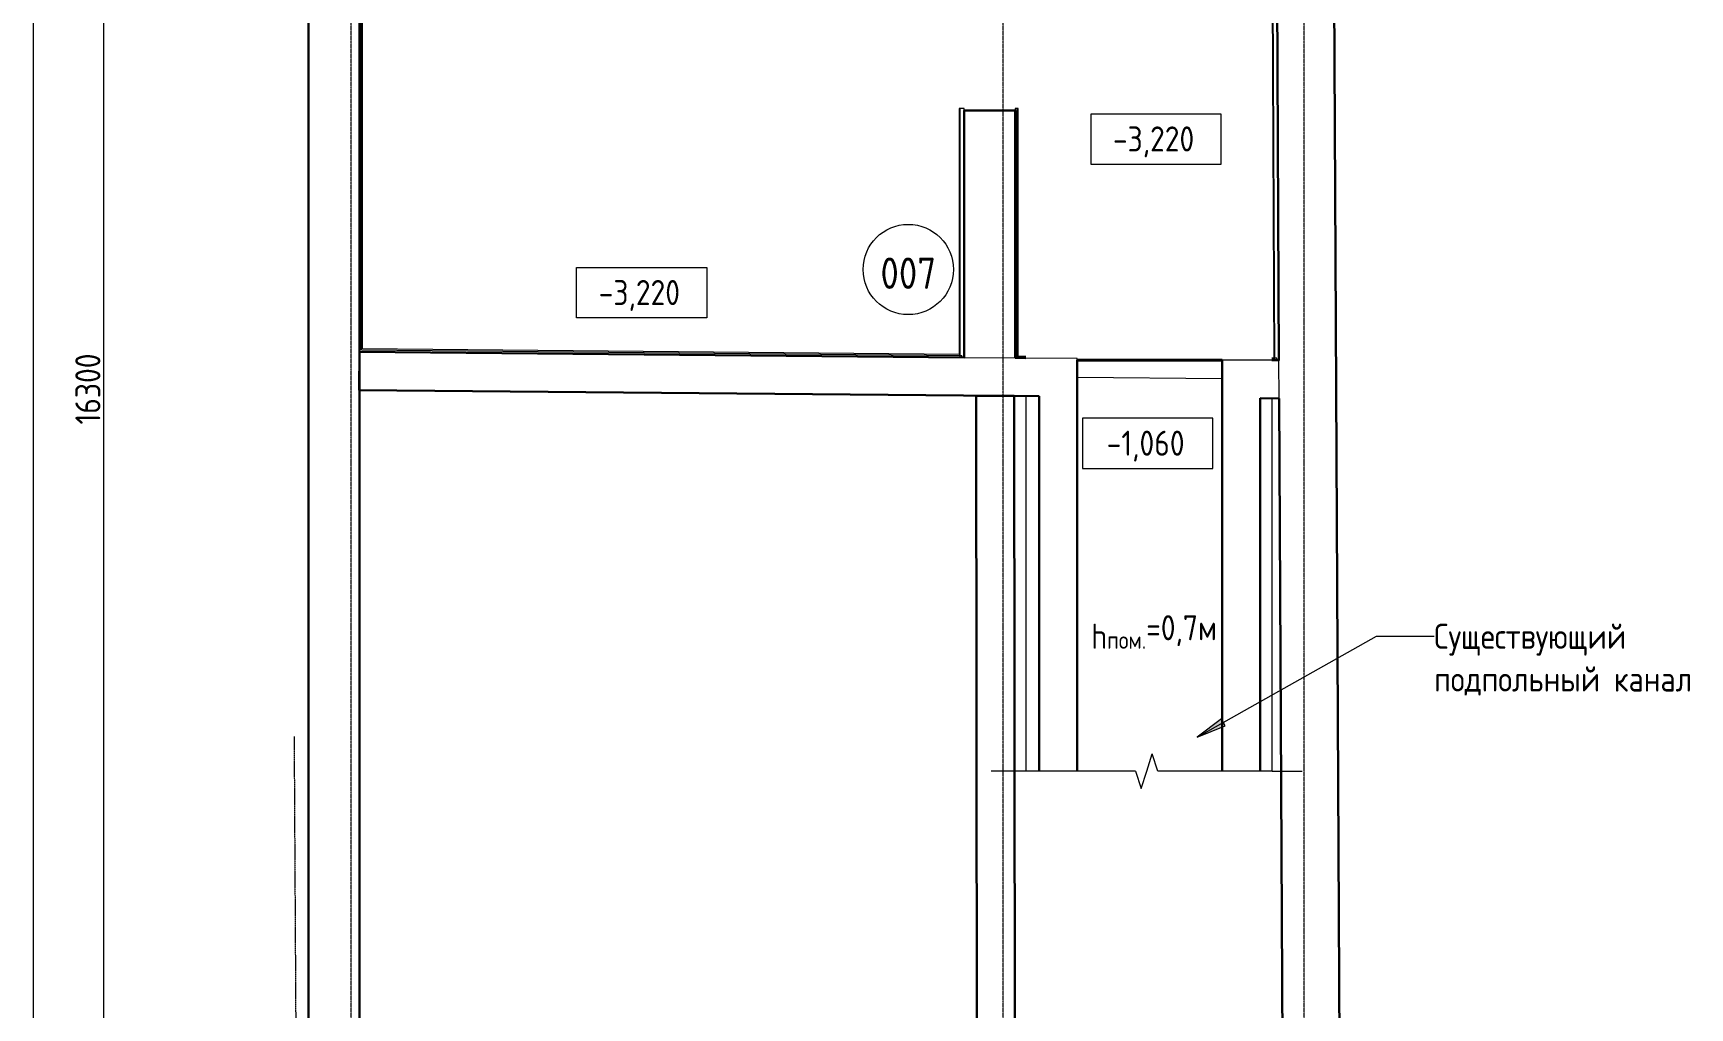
# Model space of a CAD drawing. Header units: millimetres. Extents: x -32 to 417638015, y -35 to 175284279.
# Drawn here: x 416129888 to 416146405, y 175253926 to 175263643 of the extents above; entities that cross this region are included whole.
import ezdxf

# ---------------------------------------------------------------- set-up
doc = ezdxf.new("R2010")
doc.units = ezdxf.units.MM
doc.linetypes.add('ADSK_Линия сетки', pattern=[25, 20, -2.5, 0, -2.5])
doc.linetypes.add('ADSK_Штрихпунктирная 2 точки_ш15 п1_5 п1_5 п1_5', pattern=[19.5, 15, -1.5, 0, -1.5, 0, -1.5])
for name, color, linetype, lineweight in [('Аннотация', 7, 'Continuous', 18), ('Каркас', 7, 'Continuous', 18), ('Оси', 253, 'Continuous', 9), ('Отметки', 7, 'Continuous', 9), ('Перекрытие', 7, 'Continuous', 18), ('Размеры', 7, 'Continuous', 9), ('Стены несущие', 7, 'Continuous', 30), ('Стены отделка', 7, 'Continuous', 30), ('Стены штриховка', 7, 'Continuous', 9), ('Узлы', 7, 'Continuous', 18), ('ШТРИХОВКА', 252, 'Continuous', 15)]:
    doc.layers.add(name, color=color, linetype=linetype, lineweight=lineweight)
doc.layers.add('Линии', color=7, linetype='Continuous', lineweight=9, true_color=0x00a600)
doc.styles.add('GOST Common', font='GOST_Common.ttf', dxfattribs={"width": 0.9, "height": 350})
doc.styles.add('GOST Common_1', font='GOST_Common.ttf', dxfattribs={"width": 0.9, "height": 250})
doc.styles.add('GOST Common_2', font='GOST_Common.ttf', dxfattribs={"width": 0.9, "height": 250})
doc.dimstyles.new('ADSK_Основной_2_5_мм', dxfattribs={"dimscale": 304.8, "dimtxt": 251.428749, "dimasz": 0.463911, "dimexe": 0.492126, "dimexo": 0.492126, "dimgap": 0.098425, "dimtad": 1, "dimrnd": 0.01, "dimdsep": 46, "dimtxsty": 'GOST Common_1', "dimblk1": 'OBLIQUE', "dimblk2": 'OBLIQUE', "dimsah": 1, "dimcen": 0.09, "dimdle": 0.492126, "dimazin": 2, "dimtfac": 1, "dimtdec": 4, "dimtix": 1, "dimtmove": 0, "dimatfit": 3, "dimfxl": 1, "dimtvp": 1, "dimtolj": 1, "dimtzin": 0, "dimlwd": 20, "dimlwe": 20, "dimarcsym": 2})

# ---------------------------------------------------------------- blocks, each defined once
blk = doc.blocks.new('_Oblique')
at = {"color": 0, "linetype": 'ByBlock', "lineweight": -2}
blk.add_line((-0.5, -0.5), (0.5, 0.5), dxfattribs=at)
blk = doc.blocks.new('*D302')
at = {"layer": 'Defpoints', "color": 0, "transparency": 16777216}
for p in [(-9014, 43340), (-9114, 290), (-9014, 290)]:
    blk.add_point(p, dxfattribs=at)
at = {"layer": 'Размеры', "color": 0, "lineweight": 20, "transparency": 16777216}
for p, q in [((-9114, 43490), (-9114, 140)), ((-9164, 43340), (-9264, 43340)), ((-9164, 290), (-9264, 290))]:
    blk.add_line(p, q, dxfattribs=at)
at = {"layer": 'Размеры', "color": 0, "lineweight": 20, "transparency": 16777216, "xscale": 141.4, "yscale": 141.4, "zscale": 141.4}
for p, rotation in [((-9114, 43340), 90), ((-9114, 290), 270)]:
    blk.add_blockref('_Oblique', p, dxfattribs=dict(at, rotation=rotation))
at = {"layer": 'Размеры', "color": 0, "lineweight": 20, "transparency": 16777216, "insert": (-9269, 21815), "char_height": 250, "width": 971.62, "attachment_point": 5, "rotation": 90, "style": 'GOST Common_1'}
blk.add_mtext('\\A1;43050', dxfattribs=at)
blk = doc.blocks.new('*D304')
at = {"layer": 'Defpoints', "color": 0, "transparency": 16777216}
for p in [(-8314, 36840), (-8414, 20540), (-8314, 20540)]:
    blk.add_point(p, dxfattribs=at)
at = {"layer": 'Размеры', "color": 0, "lineweight": 20, "transparency": 16777216}
for p, q in [((-8464, 36840), (-8564, 36840)), ((-8414, 36990), (-8414, 20390)), ((-8464, 20540), (-8564, 20540))]:
    blk.add_line(p, q, dxfattribs=at)
at = {"layer": 'Размеры', "color": 0, "lineweight": 20, "transparency": 16777216, "xscale": 141.4, "yscale": 141.4, "zscale": 141.4}
for p, rotation in [((-8414, 36840), 90), ((-8414, 20540), 270)]:
    blk.add_blockref('_Oblique', p, dxfattribs=dict(at, rotation=rotation))
at = {"layer": 'Размеры', "color": 0, "lineweight": 20, "transparency": 16777216, "insert": (-8569, 28690), "char_height": 250, "width": 889.8, "attachment_point": 5, "rotation": 90, "style": 'GOST Common_1'}
blk.add_mtext('\\A1;16300', dxfattribs=at)
blk = doc.blocks.new('План подвала')
at = {"layer": 'Аннотация', "lineweight": 9}
blk.add_hatch(color=8, dxfattribs=at).paths.add_polyline_path([(2488.511, 25220.701), (2769.472, 25333.043), (2730.822, 25401.933)])
at = {"layer": 'Аннотация', "color": 8, "lineweight": 20, "extrusion": (0, 0, -1)}
for p, q in [((2728.576, 31431.067), (1428.576, 31431.067)), ((1428.576, 31431.067), (1428.576, 30931.067)), ((2728.576, 30931.067), (2728.576, 31431.067)), ((1428.576, 30931.067), (2728.576, 30931.067)), ((2645.274, 28398.08), (1345.274, 28398.08)), ((1345.274, 28398.08), (1345.274, 27898.08)), ((2645.274, 27898.08), (2645.274, 28398.08)), ((1345.274, 27898.08), (2645.274, 27898.08))]:
    blk.add_line(p, q, dxfattribs=at)
at = {"layer": 'Аннотация', "color": 8, "lineweight": 20}
for p, q in [((-3697.56, 29399.837), (-3697.56, 29899.837)), ((-3697.56, 29899.837), (-2397.56, 29899.837)), ((-2397.56, 29899.837), (-2397.56, 29399.837)), ((-2397.56, 29399.837), (-3697.56, 29399.837)), ((1987.728, 24879.799), (2042.728, 25053.004)), ((2097.728, 24879.799), (2042.728, 25053.004)), ((2097.728, 24879.799), (2042.728, 25053.004)), ((737.728, 24879.799), (437.728, 24879.799)), ((1875.111, 24879.799), (1931.419, 24706.498)), ((1875.111, 24879.799), (1931.419, 24706.498)), ((1931.419, 24706.498), (1987.728, 24879.799)), ((1931.419, 24706.498), (1987.728, 24879.799)), ((3237.728, 24879.799), (3537.728, 24879.799))]:
    blk.add_line(p, q, dxfattribs=at)
at = {"layer": 'Аннотация', "color": 8, "lineweight": 9}
for p, q in [((2488.511, 25220.701), (4278.723, 26225.073)), ((4278.723, 26225.073), (4852.257, 26225.073)), ((2730.822, 25401.933), (2488.511, 25220.701)), ((2488.511, 25220.701), (2769.472, 25333.043)), ((2769.472, 25333.043), (2730.822, 25401.933))]:
    blk.add_line(p, q, dxfattribs=at)
at = {"layer": 'Каркас', "color": 8}
for p, q in [((1294.284, 28994.133), (781.11, 28998.851)), ((1294.284, 28976.008), (1294.284, 28994.133)), ((2739.284, 28980.849), (3233.578, 28976.305)), ((2739.284, 28980.849), (2739.284, 28976.008))]:
    blk.add_line(p, q, dxfattribs=at)
at = {"layer": 'Каркас', "color": 8, "lineweight": 40}
blk.add_line((2739.284, 28976.008), (1294.284, 28976.008), dxfattribs=at)
at = {"layer": 'Линии', "color": 8, "linetype": 'ADSK_Штрихпунктирная 2 точки_ш15 п1_5 п1_5 п1_5'}
blk.add_line((-6513.105, 25224.741), (-6416.318, 8303.587), dxfattribs=at)
at = {"layer": 'Линии', "color": 8}
blk.add_circle((-390.164, 29881.439), 450, dxfattribs=at)
at = {"layer": 'Оси', "color": 8, "linetype": 'ADSK_Линия сетки'}
for p, q in [((556.461, -4056.756), (556.461, 44517.739)), ((3556.461, -4056.756), (3556.461, 44517.739)), ((-5943.539, -4056.756), (-5943.539, 44404.805))]:
    blk.add_line(p, q, dxfattribs=at)
at = {"layer": 'Отметки', "color": 8, "lineweight": 20}
for p, q in [((1987.211, 30931.067), (2078.576, 30931.067)), ((1888.545, 27898.08), (1995.274, 27898.08))]:
    blk.add_line(p, q, dxfattribs=at)
at = {"layer": 'Перекрытие', "color": 8}
for p, q in [((3285.004, 28976.324), (3305.141, 28976.152)), ((3305.135, 28977.205), (3285.013, 28977.377)), ((2739.284, 28790.841), (1294.284, 28804.125)), ((781.11, 28618.835), (781.11, 24879.799)), ((3233.578, 28596.289), (3233.578, 24879.799))]:
    blk.add_line(p, q, dxfattribs=at)
at = {"layer": 'Стены несущие', "color": 8}
for p, q in [((-5860.892, 20907.266), (-5860.892, 36604.691)), ((3305.143, 28975.647), (3278.076, 34300.904)), ((3916.161, 20907.266), (3848.068, 34303.801)), ((-6370.892, 8557.805), (-6370.892, 34167.617)), ((676.895, 31464.691), (166.895, 31464.691)), ((166.895, 29004.497), (166.895, 31464.691)), ((676.895, 31464.691), (676.895, 28999.809)), ((-5863.991, 28679.924), (-5860.497, 29059.908)), ((-5860.497, 29059.908), (166.895, 29004.497)), ((676.895, 28999.809), (781.11, 28998.851)), ((1294.284, 28976.008), (1294.284, 24879.799)), ((2739.284, 28976.008), (2739.284, 24879.799)), ((3233.578, 28976.305), (3305.143, 28975.647)), ((-5863.991, 28679.924), (914.284, 28617.611)), ((665.543, 28621.861), (285.543, 28621.427)), ((285.543, 28621.427), (294.362, 20907.266)), ((674.362, 20907.266), (665.543, 28621.861)), ((914.284, 28617.611), (914.284, 24879.799)), ((3119.284, 28597.34), (3307.075, 28595.613)), ((3119.284, 28597.34), (3119.284, 24879.799)), ((3346.154, 20907.266), (3307.075, 28595.613))]:
    blk.add_line(p, q, dxfattribs=at)
at = {"layer": 'Стены отделка', "color": 8, "lineweight": 9}
for p, q in [((3216.619, 36554.691), (3255.049, 28994.055)), ((3265.1, 28983.969), (3226.568, 36564.691)), ((3305.091, 28985.934), (3286.05, 32732.069)), ((-5840.892, 29079.729), (-5840.892, 32591.852)), ((-5830.892, 29089.637), (-5830.892, 32581.852)), ((166.895, 31484.691), (116.895, 31484.691)), ((116.895, 31484.691), (116.895, 29034.958)), ((126.895, 29004.497), (126.895, 31484.691)), ((166.895, 31464.691), (166.895, 31484.691)), ((676.895, 31484.691), (676.895, 31464.691)), ((706.895, 31484.691), (676.895, 31484.691)), ((706.895, 29015.825), (706.895, 31484.691)), ((-5860.892, 29079.913), (-5860.314, 29079.907)), ((-5860.314, 29079.907), (-5860.497, 29059.908)), ((-5840.892, 29079.729), (145.159, 29024.698)), ((116.895, 29034.958), (-5830.892, 29089.637)), ((-5860.497, 29059.908), (144.975, 29004.699)), ((126.895, 29004.497), (166.895, 29004.497)), ((144.975, 29004.699), (145.159, 29024.698)), ((676.895, 29009.717), (696.895, 29009.717)), ((686.803, 28999.718), (686.987, 29019.717)), ((686.987, 29019.717), (781.11, 29018.852)), ((696.895, 29009.717), (696.895, 29005.91)), ((696.895, 29005.91), (781.11, 29005.191)), ((706.895, 29015.825), (781.11, 29015.191)), ((3285.183, 28995.832), (3233.578, 28996.306)), ((3255.049, 28994.055), (3233.578, 28994.239)), ((3265.1, 28983.969), (3233.578, 28984.238)), ((3265.091, 28985.73), (3305.091, 28985.934)), ((3284.999, 28975.832), (3285.183, 28995.832))]:
    blk.add_line(p, q, dxfattribs=at)
at = {"layer": 'Стены штриховка', "color": 8}
for p, q in [((696.895, 29009.717), (696.895, 31484.691)), ((166.895, 29004.497), (676.895, 28999.809)), ((1294.284, 28994.133), (781.11, 28998.851)), ((1294.284, 28976.008), (1294.284, 28994.133)), ((3233.578, 28976.305), (2739.284, 28980.849)), ((2739.284, 28980.849), (2739.284, 28976.008)), ((3307.075, 28595.613), (3305.143, 28975.647))]:
    blk.add_line(p, q, dxfattribs=at)
at = {"layer": 'Узлы', "color": 8}
for p, q in [((1875.111, 24879.799), (737.728, 24879.799)), ((3237.728, 24879.799), (2097.728, 24879.799))]:
    blk.add_line(p, q, dxfattribs=at)
at = {"layer": 'Аннотация', "color": 8, "lineweight": 9, "line_spacing_factor": 1.022766}
for s, insert, char_height, width, attachment_point, style in [('007', (-390.164, 29844.491), 312.5, 520.21112, 5, 'GOST Common'), ('\\pxt1.44,2.88,4.32,5.76,7.2,8.64,10.08,11.52,12.96,14.4,15.84,17.28,18.72,20.16,21.6,23.04,24.48,25.92,27.36,28.8,30.24,31.68,33.12,34.56,36,37.44,38.88,40.32,41.76,43.2,44.64,46.08;h{\\A1;\\H0.7x;\\S^ пом.;\\H1.42857x;=0,7м}', (1434.127, 26350.266), 250, 1250.784, 1, 'GOST Common_2'), ('\\pxt1.44,2.88,4.32,5.76,7.2,8.64,10.08,11.52,12.96,14.4,15.84,17.28,18.72,20.16,21.6,23.04,24.48,25.92,27.36,28.8,30.24,31.68,33.12,34.56,36,37.44,38.88,40.32,41.76,43.2,44.64,46.08;{Существующий подпольный канал}', (4852.257, 26350.266), 250, 3078, 1, 'GOST Common_2')]:
    blk.add_mtext(s, dxfattribs=dict(at, insert=insert, char_height=char_height, width=width, attachment_point=attachment_point, style=style))
at = {"layer": 'Отметки', "color": 8, "lineweight": 20, "char_height": 250, "attachment_point": 1, "line_spacing_factor": 1.022761, "style": 'GOST Common_1'}
for s, insert, width in [('-3,220', (1649.9, 31307.774), 1028.82257), ('-3,220', (-3476.236, 29776.544), 1028.82257), ('-1,060', (1587.969, 28274.787), 977.53229)]:
    blk.add_mtext(s, dxfattribs=dict(at, insert=insert, width=width))
at = {"layer": 'Размеры', "color": 8, "lineweight": 20}
for base, p1, p2, override, picture, middle in [((-9114.159, 289.741), (-9014.174, 43339.741), (-9014.174, 289.741), {"dimpost": '<>', "dimfxl": 43050}, '*D302', (-9269.159, 21814.741)), ((-8414.159, 20539.741), (-8314.174, 36839.741), (-8314.174, 20539.741), {"dimpost": '<>', "dimfxl": 16300}, '*D304', (-8569.159, 28689.741))]:
    dim = blk.add_linear_dim(base=base, p1=p1, p2=p2, angle=90, dimstyle='ADSK_Основной_2_5_мм', override=override, dxfattribs=at)
    dim.commit()
    dim.dimension.update_dxf_attribs({"geometry": picture, "text_midpoint": middle})

msp = doc.modelspace()

# ---------------------------------------------------------------- block references
at = {"layer": 'ШТРИХОВКА'}
msp.add_blockref('План подвала', (416139003, 175231405), dxfattribs=at)

doc.saveas('drawing.dxf')
